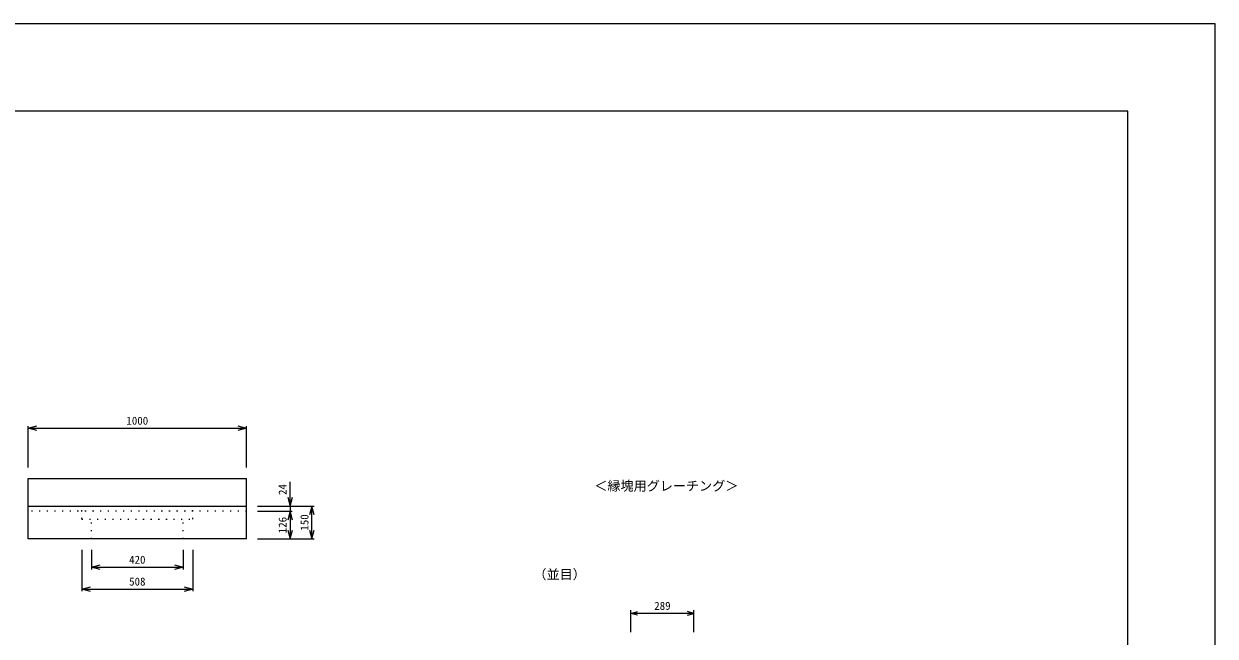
# Model space of a CAD drawing. Units: millimetres, scale not verified. Extents: x -8400 to 8400, y -5940 to 5940.
# Drawn here: x 2941 to 8400, y 3137 to 5940 of the extents above; entities that cross this region are included whole.
import ezdxf
from ezdxf.enums import TextEntityAlignment as Align

# ---------------------------------------------------------------- set-up
doc = ezdxf.new("R2010")
doc.units = ezdxf.units.MM
doc.header["$LTSCALE"] = 20
doc.linetypes.add('DOTTED', pattern=[1.75, 0.25, -1.5])
for name, color, linetype, lineweight in [('0-0_DIM', 7, 'Continuous', 25), ('0-1_Defpoints', 5, 'Continuous', 25), ('0-5_OUTLINE', 3, 'Continuous', 25), ('0-6_OUTLINE2', 4, 'DOTTED', 25), ('0-7_TXT', 7, 'Continuous', 25), ('0-8_WAKU', 3, 'Continuous', 13)]:
    doc.layers.add(name, color=color, linetype=linetype, lineweight=lineweight)
doc.styles.add('ＭＳ ゴシック', font='')
doc.styles.get('ＭＳ ゴシック').set_extended_font_data('MS Gothic')

msp = doc.modelspace()

# ---------------------------------------------------------------- linework, layer by layer
at = {"layer": '0-0_DIM'}
for p, q in [((2960.97, 3908.47), (2960.97, 4098.8)), ((3960.97, 3908.47), (3960.97, 4098.8)), ((2960.97, 4088.8), (3960.97, 4088.8)), ((4160.97, 3732.47), (4160.97, 3843.01)), ((4010.97, 3732.47), (4270.97, 3732.47)), ((4160.97, 3732.47), (4160.97, 3708.47)), ((4260.97, 3582.47), (4260.97, 3732.47)), ((4010.97, 3708.47), (4170.97, 3708.47)), ((4160.97, 3708.47), (4160.97, 3582.47)), ((4010.97, 3582.47), (4270.97, 3582.47)), ((3206.97, 3532.47), (3206.97, 3342.47)), ((3250.97, 3532.47), (3250.97, 3442.47)), ((3670.97, 3532.47), (3670.97, 3442.47)), ((3714.97, 3532.47), (3714.97, 3342.47)), ((3250.97, 3452.47), (3670.97, 3452.47)), ((3206.97, 3352.47), (3714.97, 3352.47)), ((5722.69, 3154.71), (5722.69, 3256.3)), ((6011.69, 3241.3), (5722.69, 3241.3)), ((6011.69, 3154.71), (6011.69, 3256.3))]:
    msp.add_line(p, q, dxfattribs=at)
for points in [[(3000.97, 4078.09), (2960.97, 4088.8), (3000.97, 4099.52)], [(3920.97, 4099.52), (3960.97, 4088.8), (3920.97, 4078.09)], [(4150.25, 3772.47), (4160.97, 3732.47), (4171.69, 3772.47)], [(4271.69, 3692.47), (4260.97, 3732.47), (4250.25, 3692.47)], [(4171.69, 3668.47), (4160.97, 3708.47), (4150.25, 3668.47)], [(4150.25, 3622.47), (4160.97, 3582.47), (4171.69, 3622.47)], [(4250.25, 3622.47), (4260.97, 3582.47), (4271.69, 3622.47)], [(3290.97, 3441.75), (3250.97, 3452.47), (3290.97, 3463.19)], [(3630.97, 3463.19), (3670.97, 3452.47), (3630.97, 3441.75)], [(3246.97, 3341.75), (3206.97, 3352.47), (3246.97, 3363.19)], [(3674.97, 3363.19), (3714.97, 3352.47), (3674.97, 3341.75)], [(5752.69, 3233.26), (5722.69, 3241.3), (5752.69, 3249.34)], [(5981.69, 3233.26), (6011.69, 3241.3), (5981.69, 3249.34)]]:
    msp.add_lwpolyline(points, dxfattribs=at)
at = {"layer": '0-1_Defpoints'}
msp.add_lwpolyline([(-8400, -5940), (8400, -5940), (8400, 5940), (-8400, 5940)], close=True, dxfattribs=at)
at = {"layer": '0-5_OUTLINE'}
for p, q in [((2960.97, 3858.47), (3960.97, 3858.47)), ((2960.97, 3582.47), (2960.97, 3858.47)), ((3960.97, 3582.47), (3960.97, 3858.47)), ((2960.97, 3732.47), (3960.97, 3732.47)), ((3960.97, 3582.47), (2960.97, 3582.47))]:
    msp.add_line(p, q, dxfattribs=at)
at = {"layer": '0-6_OUTLINE2'}
for p, q in [((3206.97, 3672.99), (3206.97, 3732.47)), ((3714.97, 3672.99), (3714.97, 3732.47)), ((3960.97, 3708.47), (2960.97, 3708.47)), ((3206.97, 3672.99), (3714.97, 3672.99)), ((3250.97, 3582.47), (3250.97, 3672.99)), ((3670.97, 3582.47), (3670.97, 3672.99))]:
    msp.add_line(p, q, dxfattribs=at)
at = {"layer": '0-8_WAKU'}
msp.add_lwpolyline([(-8000, -5540), (8000, -5540), (8000, 5540), (-8000, 5540)], close=True, dxfattribs=at)

# ---------------------------------------------------------------- texts
at = {"layer": '0-0_DIM', "style": 'ＭＳ ゴシック'}
for s, p in [('1000', (3410.97, 4093.8)), ('420', (3423.47, 3457.47)), ('508', (3423.47, 3357.47)), ('289', (5829.69, 3246.3))]:
    msp.add_text(s, height=36.66, dxfattribs=at).set_placement(p, align=Align.BOTTOM_LEFT)
for s, p in [('24', (4155.97, 3783)), ('126', (4155.97, 3607.97)), ('150', (4255.97, 3619.97))]:
    msp.add_text(s, height=36.66, rotation=90, dxfattribs=at).set_placement(p, align=Align.BOTTOM_LEFT)
at = {"layer": '0-7_TXT', "style": 'ＭＳ ゴシック'}
for s, p in [('＜縁塊用グレーチング＞', (5555.16, 3789.52)), ('（並目）', (5275.86, 3384.67))]:
    msp.add_text(s, height=43.99, dxfattribs=at).set_placement(p, align=Align.BOTTOM_LEFT)

doc.saveas('drawing.dxf')
